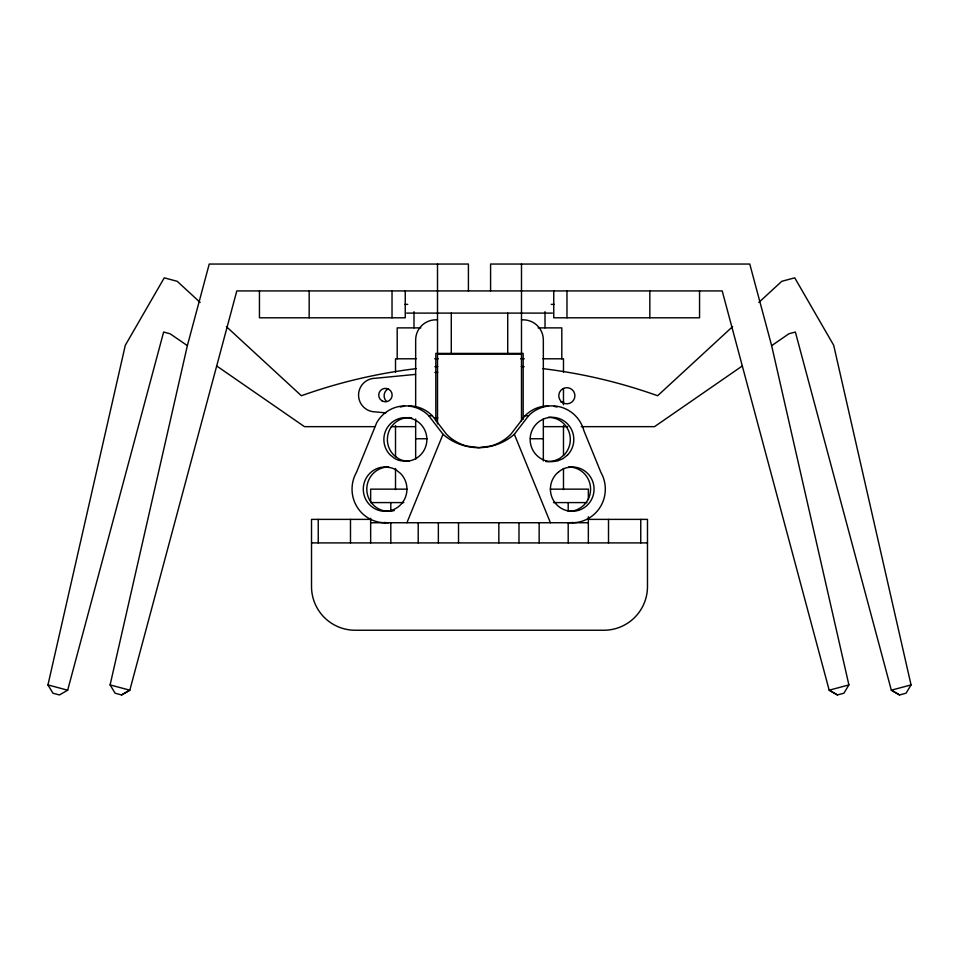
<?xml version="1.0" encoding="UTF-8"?>
<svg xmlns="http://www.w3.org/2000/svg" width="959" height="959" viewBox="0 0 959 959"><rect width="100%" height="100%" fill="white"/><g stroke="black" fill="none" stroke-linecap="round" stroke-linejoin="round"><path stroke-width="1.44" d="M490.588 290.925L490.588 264.049L749.77 264.049L771.635 345.636L848.895 684.918L843.896 693.213L837.411 694.951L829.187 690.204L722.199 290.925L236.801 290.925L129.813 690.204L121.589 694.951L115.104 693.213L110.105 684.918L187.365 345.636L170.127 333.78L163.629 332.042L67.669 690.204L59.434 694.951L52.949 693.213L47.95 684.918L125.305 345.288L164.253 277.834L177.223 281.311L200.155 302.445M187.365 345.636L209.23 264.049L468.412 264.049L468.412 290.925M406.916 522.739L443.01 434.271L428.769 415.726A33.601 33.086 -90 0 0 376.719 422.679L356.472 472.343A33.601 33.086 -90 0 0 385.122 522.739M758.845 302.445L781.777 281.311L794.747 277.834L833.695 345.288L911.05 684.918L906.051 693.213L899.566 694.951L891.331 690.204L795.371 332.042L788.873 333.78L771.731 345.624M548.476 405.885A33.601 33.086 -90 0 0 525.076 415.726L510.847 434.271A45.229 45.109 0 0 1 490.469 446.115L478.673 447.673L466.889 446.115A45.229 45.109 0 0 1 446.51 434.271L432.269 415.726A33.601 33.086 -90 0 0 408.882 405.885M443.01 434.271A54.064 53.92 0 0 0 514.348 434.271L528.577 415.726A33.601 33.086 -90 0 1 583.935 430.783L600.885 472.343A33.601 33.086 -90 0 1 572.235 522.739M732.64 326.599L657.622 395.743A528.697 528.697 0 0 0 542.794 368.64M742.338 365.942L654.518 426.659L581.226 426.659M121.589 694.951L129.825 690.192L110.105 684.918M848.895 684.918L829.187 690.204L837.411 694.951M911.05 684.918L891.331 690.192L899.566 694.951M415.523 374.394L375.353 378.278A16.794 16.794 0 0 0 358.558 395.072A16.794 16.794 0 0 0 375.353 411.879L385.77 412.885M434.871 372.524L437.843 372.236M404.77 304.363L407.755 304.363M551.245 304.363L554.23 304.363M406.592 313.102L552.408 313.102M437.508 319.827L435.83 319.827A20.163 20.163 0 0 0 415.667 339.977L415.667 407.323M521.492 319.827L523.17 319.827A20.163 20.163 0 0 1 543.333 339.977L543.333 407.323M420.881 327.882L397.194 327.882L397.194 358.798M538.119 327.882L561.806 327.882L561.806 358.798M416.134 358.798L395.516 358.798L395.516 372.164M434.727 358.798L438.251 358.798M520.749 358.798L524.273 358.798M542.866 358.798L563.484 358.798L563.484 372.164M560.512 401.797L563.484 401.797M428.769 415.726L432.269 415.726M525.076 415.726L528.577 415.726M374.789 426.659L304.483 426.659L216.662 365.942M391.248 426.659L415.175 426.659M543.825 426.659L567.752 426.659M415.667 438.754L427.187 438.754M530.375 438.754L543.333 438.754M406.964 489.15L370.654 489.15L370.654 502.588L403.787 502.588M550.286 489.15L588.346 489.15L588.346 499.591M553.499 502.588L586.896 502.588M370.654 519.382L311.519 519.382L311.519 586.572A43.67 43.67 0 0 0 355.19 630.243L603.81 630.243A43.67 43.67 0 0 0 647.481 586.572L647.481 519.382L588.346 519.382M370.654 522.739L588.346 522.739M311.519 542.902L647.481 542.902M434.871 417.633L437.843 417.92M408.882 461.315L406.364 460.979A16.914 16.651 -90 0 1 395.683 456.496L393.669 454.926A21.841 21.506 -90 0 1 411.687 417.836M47.95 684.918L67.669 690.204M226.36 326.599L301.378 395.743A528.697 528.697 0 0 1 416.206 368.64M514.348 434.271L550.43 522.739M699.555 290.925L699.555 317.801L553.751 317.801L553.751 290.925M649.83 290.925L649.83 317.801M640.756 519.382L640.756 542.902M608.509 519.382L608.509 542.902M588.346 516.769L588.346 542.902M568.196 502.588L568.196 511.219M568.196 522.739L568.196 542.902M566.973 290.925L566.973 317.801M563.484 388.491L563.484 404.77M563.484 425.604L563.484 455.381M563.484 468.495L563.484 489.617M545.012 311.711L545.012 327.882M543.333 418.807L543.333 460.919M539.15 522.739L539.15 542.902M523.17 419.287L523.17 353.415L435.83 353.415L435.83 420.785M521.492 264.049L521.492 353.415M521.492 420.893L521.492 354.087L437.508 354.087L437.508 423.866M518.987 522.739L518.987 542.902M507.719 313.102L507.719 353.415M498.836 522.739L498.836 542.902M458.522 522.739L458.522 542.902M451.281 313.102L451.281 353.415M438.359 522.739L438.359 542.902M437.508 264.049L437.508 353.415M418.208 522.739L418.208 542.902M415.667 419.035L415.667 459.445M413.988 311.711L413.988 327.882M405.249 290.925L405.249 317.801L259.445 317.801L259.445 290.925M395.516 425.604L395.516 456.868M395.516 468.495L395.516 489.617M392.027 290.925L392.027 317.801M390.804 502.588L390.804 511.219M390.804 522.739L390.804 542.902M370.654 518.256L370.654 542.902M350.491 519.382L350.491 542.902M318.244 519.382L318.244 542.902M309.17 290.925L309.17 317.801M394.269 510.56A22.177 21.841 -90 0 1 366.973 492.039A22.177 21.841 -90 0 1 388.623 466.973M388.623 522.739A33.601 33.086 -90 0 1 384.295 522.451M568.735 466.973A22.177 21.841 -90 0 1 590.576 489.15A22.177 21.841 -90 0 1 568.735 511.315M548.368 417.309A22.177 21.841 -90 0 1 564 455.081L559.493 458.63L554.23 460.871L548.584 461.651A22.177 21.841 -90 0 1 545.731 461.483M554.23 406.4A33.601 33.086 -90 0 1 557.035 407.036M573.05 522.451A33.601 33.086 -90 0 1 568.735 522.739M400.311 407.036A33.601 33.086 -90 0 1 404.554 406.172M386.453 401.449A8.068 8.068 0 0 1 388.119 388.767M434.859 366.734A528.697 528.697 0 0 1 437.736 366.494M521.264 366.494A528.697 528.697 0 0 1 524.141 366.734M567.5 455.081L562.993 458.63L557.73 460.871L552.084 461.651A22.177 21.841 -90 0 1 530.854 433.852A22.177 21.841 -90 0 1 562.801 420.222A22.177 21.841 -90 0 1 567.5 455.081M558.39 472.224L556.795 473.47A22.177 21.841 -90 0 0 561.315 508.342A22.177 21.841 -90 0 0 593.321 494.88A22.177 21.841 -90 0 0 572.235 466.973L570.233 467.237A18.269 17.993 -90 0 0 558.39 472.224M405.381 461.315L402.864 460.979A16.914 16.651 -90 0 1 392.183 456.496L390.169 454.926A21.841 21.506 -90 0 1 394.628 420.569A21.841 21.506 -90 0 1 426.144 433.828A21.841 21.506 -90 0 1 405.381 461.315M387.112 467.237L385.122 466.973A22.177 21.841 -90 0 0 364.024 494.88A22.177 21.841 -90 0 0 396.043 508.342A22.177 21.841 -90 0 0 400.562 473.47L398.968 472.224A18.269 17.993 -90 0 0 387.112 467.237M562.813 402.732A8.068 8.068 0 0 0 574.909 395.743A8.068 8.068 0 0 0 562.813 388.767A8.068 8.068 0 0 0 562.813 402.732M382.078 400.898A6.725 6.725 0 0 0 392.147 395.072A6.725 6.725 0 0 0 382.078 389.258A6.725 6.725 0 0 0 382.078 400.898"/></g></svg>
